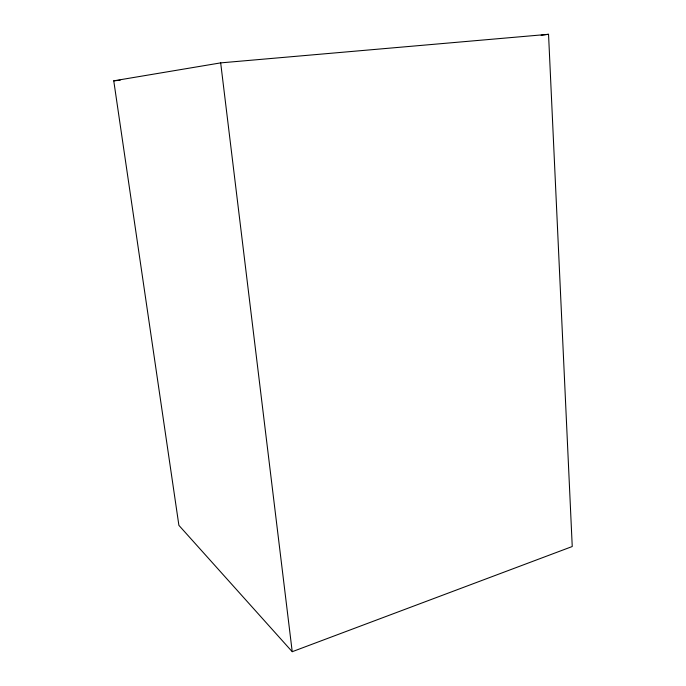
<?xml version="1.0" encoding="UTF-8"?>
<svg xmlns="http://www.w3.org/2000/svg" width="686" height="686" viewBox="0 0 686 686"><rect width="100%" height="100%" fill="white"/><g stroke="black" fill="none" stroke-linecap="round" stroke-linejoin="round"><path stroke-width="1.03" d="M292.219 651.7L572.244 546.519L548.543 34.3L220.678 62.88L113.756 80.828L178.892 525.347L292.219 651.7L220.678 62.88M541.143 35.269L548.543 34.3M113.756 80.828L120.153 80.245"/></g></svg>
